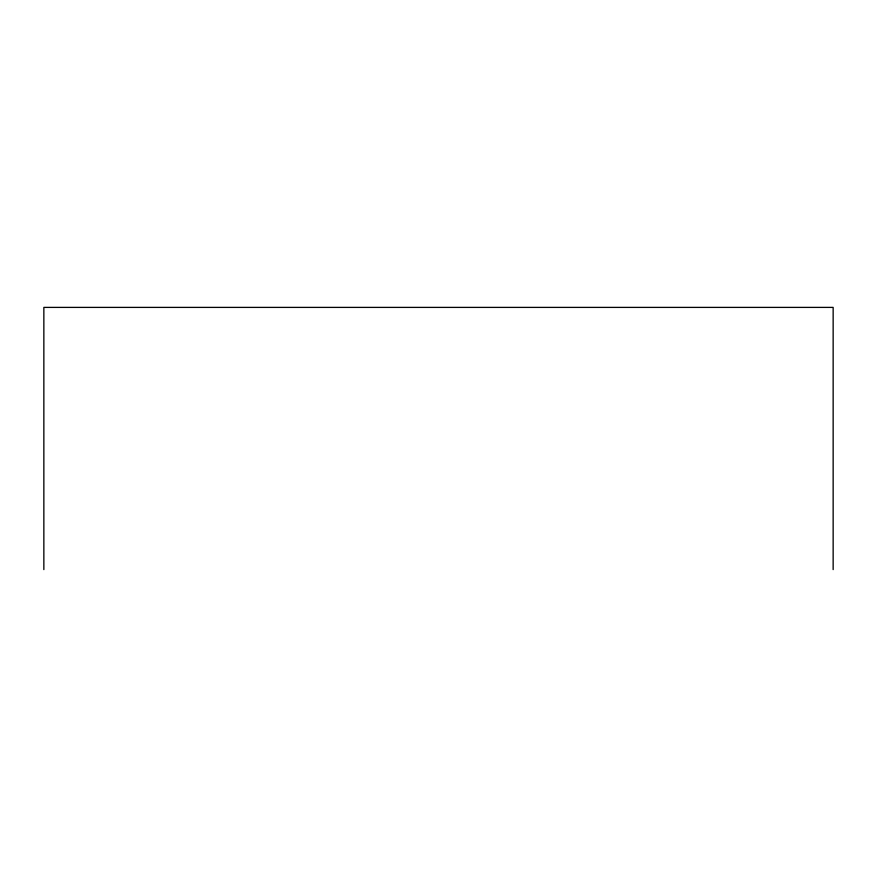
<?xml version="1.0" encoding="UTF-8"?>
<svg xmlns="http://www.w3.org/2000/svg" width="877" height="877" viewBox="0 0 877 877"><rect width="100%" height="100%" fill="white"/><g stroke="black" fill="none" stroke-linecap="round" stroke-linejoin="round"><path stroke-width="1.32" d="M833.15 569.601L833.15 307.399L43.85 307.399L43.85 569.601"/></g></svg>
